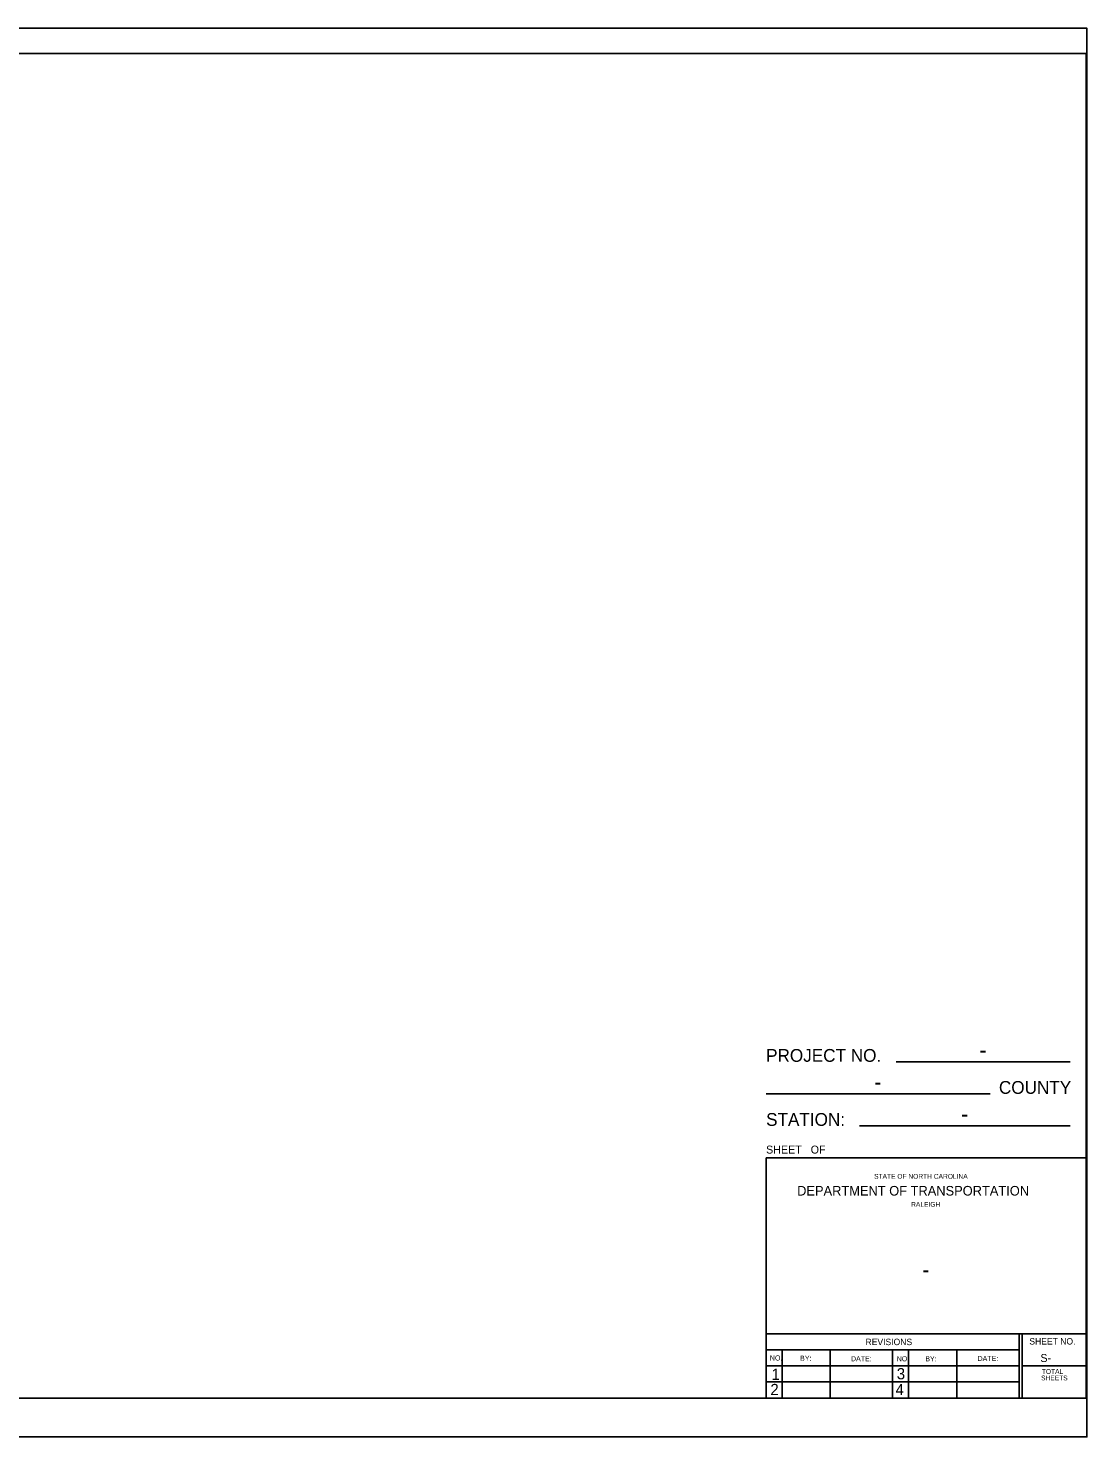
# Model space of a CAD drawing. Extents: x -60 to 66, y -3 to 77.
# Drawn here: x 47.42 to 66.27, y 37.16 to 62.24 of the extents above; entities that cross this region are included whole.
import ezdxf

# ---------------------------------------------------------------- set-up
doc = ezdxf.new("R2010")
doc.units = 0
for name, color, linetype in [('Plan Sheet CELL', 7, 'Continuous'), ('Plot Shape CELL', 7, 'Continuous'), ('Text', 7, 'Continuous'), ('Title Text', 7, 'Continuous')]:
    doc.layers.add(name, color=color, linetype=linetype)

msp = doc.modelspace()

# ---------------------------------------------------------------- linework, layer by layer
at = {"layer": 'Plan Sheet CELL'}
for p, q in [((66.271, 62.238), (66.271, 62.238)), ((29.78, 61.789), (66.261, 61.789)), ((66.261, 61.789), (66.261, 37.849)), ((65.976, 43.835), (62.878, 43.835)), ((64.551, 43.265), (60.561, 43.265)), ((65.976, 42.695), (62.226, 42.695)), ((66.261, 42.125), (60.561, 42.125)), ((60.561, 42.125), (60.561, 37.849)), ((60.561, 38.99), (66.261, 38.99)), ((65.064, 38.99), (65.064, 37.849)), ((65.121, 38.99), (65.121, 37.849)), ((60.561, 38.705), (65.066, 38.705)), ((60.564, 38.705), (60.564, 37.849)), ((60.846, 38.705), (60.846, 37.849)), ((61.701, 38.7), (61.701, 37.845)), ((62.813, 38.705), (62.813, 37.842)), ((63.099, 38.705), (63.099, 37.849)), ((63.954, 38.705), (63.954, 37.849)), ((60.561, 38.42), (65.076, 38.42)), ((65.121, 38.42), (66.251, 38.42)), ((60.561, 38.135), (65.066, 38.135)), ((29.78, 37.849), (66.261, 37.849)), ((66.271, 37.158), (66.271, 37.158))]:
    msp.add_line(p, q, dxfattribs=at)
at = {"layer": 'Plot Shape CELL'}
msp.add_lwpolyline([(28.579, 62.238), (66.271, 62.238), (66.271, 37.158), (28.579, 37.158)], close=True, dxfattribs=at)

# ---------------------------------------------------------------- texts
at = {"layer": 'Plan Sheet CELL'}
for s, height, p in [('PROJECT NO.', 0.228, (60.561, 43.835)), ('COUNTY', 0.228, (64.706, 43.265)), ('STATION:', 0.228, (60.561, 42.695)), ('SHEET   OF  ', 0.1425, (60.561, 42.201)), ('STATE OF NORTH CAROLINA', 0.08549, (62.484, 41.754)), ('DEPARTMENT OF TRANSPORTATION', 0.17099, (61.114, 41.454)), ('RALEIGH', 0.0855, (63.143, 41.254)), ('REVISIONS', 0.114, (62.331, 38.791)), ('SHEET NO.', 0.114, (65.247, 38.802)), ('NO.', 0.0908, (60.629, 38.517)), ('1', 0.199, (60.658, 38.173)), ('BY:', 0.0908, (61.167, 38.513)), ('DATE:', 0.0908, (62.072, 38.503)), ('NO.', 0.0908, (62.886, 38.503)), ('3', 0.199, (62.888, 38.183)), ('BY:', 0.0908, (63.395, 38.502)), ('DATE:', 0.0908, (64.325, 38.508)), ('SHEETS', 0.0855, (65.457, 38.164)), ('TOTAL', 0.0855, (65.47, 38.279)), ('2', 0.199, (60.638, 37.902)), ('4', 0.199, (62.867, 37.902))]:
    msp.add_text(s, height=height, dxfattribs=at).set_placement(p)
at = {"layer": 'Text'}
msp.add_text('S-  ', height=0.1425, dxfattribs=at).set_placement((65.444, 38.491))
at = {"layer": 'Title Text'}
for p in [(64.358, 43.906), (62.486, 43.336), (64.031, 42.766), (63.341, 39.994)]:
    msp.add_text('-', height=0.285, dxfattribs=at).set_placement(p)

doc.saveas('drawing.dxf')
